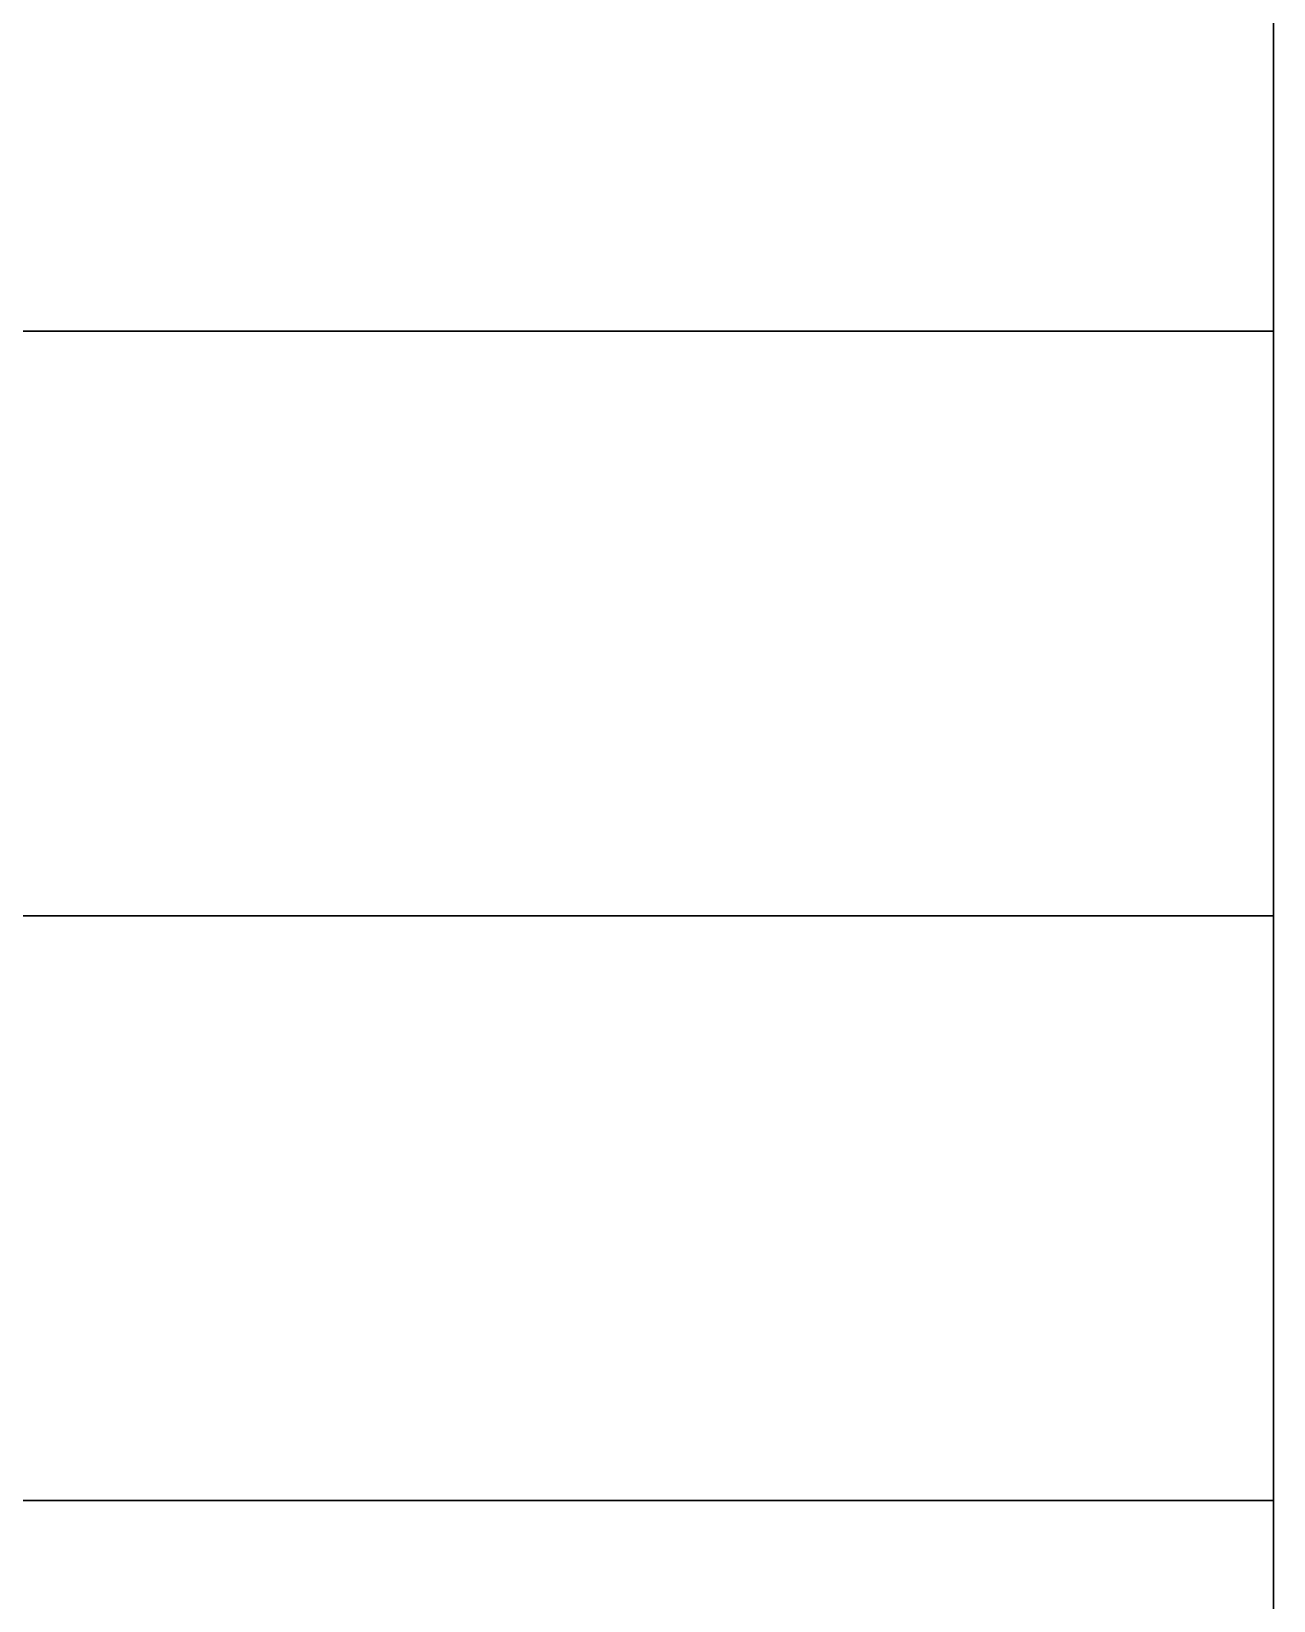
# Model space of a CAD drawing. Extents: x -19 to 297, y 0 to 420.
# Drawn here: x 197.854 to 198.917, y 216.183 to 217.525 of the extents above; entities that cross this region are included whole.
import ezdxf

# ---------------------------------------------------------------- set-up
doc = ezdxf.new("R2010")
doc.units = 0
doc.header["$MEASUREMENT"] = 0
doc.linetypes.add('K5LT_BASIC', pattern=[0])
doc.layers.add('Системный слой', color=7, linetype='Continuous')

# ---------------------------------------------------------------- blocks, each defined once
blk = doc.blocks.new('*U')
at = {"layer": 'Системный слой', "color": 5, "linetype": 'K5LT_BASIC'}
for p, q in [((198.9166, 217.7684), (198.9166, 217.2684)), ((188.9166, 217.2684), (198.9166, 217.2684)), ((198.9166, 217.2684), (188.9166, 217.2684)), ((198.9166, 217.2684), (198.9166, 216.7684)), ((188.9166, 216.7684), (198.9166, 216.7684)), ((198.9166, 216.7684), (188.9166, 216.7684)), ((198.9166, 216.7684), (198.9166, 216.2684)), ((188.9166, 216.2684), (198.9166, 216.2684)), ((198.9166, 216.2684), (188.9166, 216.2684)), ((198.9166, 216.2684), (198.9166, 215.7684))]:
    blk.add_line(p, q, dxfattribs=at)

msp = doc.modelspace()

# ---------------------------------------------------------------- linework, layer by layer
at = {"layer": 'Системный слой', "color": 5, "linetype": 'K5LT_BASIC'}
msp.add_line((198.9166, 213.7684), (198.9166, 220.2684), dxfattribs=at)

# ---------------------------------------------------------------- block references
at = {"layer": 'Системный слой'}
msp.add_blockref('*U', (0, 0), dxfattribs=at)
msp.add_blockref('*U', (0, 0), dxfattribs=at)
msp.add_blockref('*U', (0, 0), dxfattribs=at)
msp.add_blockref('*U', (0, 0), dxfattribs=at)
msp.add_blockref('*U', (0, 0), dxfattribs=at)
msp.add_blockref('*U', (0, 0), dxfattribs=at)
msp.add_blockref('*U', (0, 0), dxfattribs=at)
msp.add_blockref('*U', (0, 0), dxfattribs=at)
msp.add_blockref('*U', (0, 0), dxfattribs=at)
msp.add_blockref('*U', (0, 0), dxfattribs=at)
msp.add_blockref('*U', (0, 0), dxfattribs=at)
msp.add_blockref('*U', (0, 0), dxfattribs=at)
msp.add_blockref('*U', (0, 0), dxfattribs=at)
msp.add_blockref('*U', (0, 0), dxfattribs=at)
msp.add_blockref('*U', (0, 0), dxfattribs=at)
msp.add_blockref('*U', (0, 0), dxfattribs=at)
msp.add_blockref('*U', (0, 0), dxfattribs=at)
msp.add_blockref('*U', (0, 0), dxfattribs=at)
msp.add_blockref('*U', (0, 0), dxfattribs=at)
msp.add_blockref('*U', (0, 0), dxfattribs=at)
msp.add_blockref('*U', (0, 0), dxfattribs=at)
msp.add_blockref('*U', (0, 0), dxfattribs=at)
msp.add_blockref('*U', (0, 0), dxfattribs=at)
msp.add_blockref('*U', (0, 0), dxfattribs=at)
msp.add_blockref('*U', (0, 0), dxfattribs=at)
msp.add_blockref('*U', (0, 0), dxfattribs=at)
msp.add_blockref('*U', (0, 0), dxfattribs=at)
msp.add_blockref('*U', (0, 0), dxfattribs=at)
msp.add_blockref('*U', (0, 0), dxfattribs=at)
msp.add_blockref('*U', (0, 0), dxfattribs=at)
msp.add_blockref('*U', (0, 0), dxfattribs=at)
msp.add_blockref('*U', (0, 0), dxfattribs=at)
msp.add_blockref('*U', (0, 0), dxfattribs=at)
msp.add_blockref('*U', (0, 0), dxfattribs=at)
msp.add_blockref('*U', (0, 0), dxfattribs=at)
msp.add_blockref('*U', (0, 0), dxfattribs=at)
msp.add_blockref('*U', (0, 0), dxfattribs=at)
msp.add_blockref('*U', (0, 0), dxfattribs=at)
msp.add_blockref('*U', (0, 0), dxfattribs=at)
msp.add_blockref('*U', (0, 0), dxfattribs=at)
msp.add_blockref('*U', (0, 0), dxfattribs=at)
msp.add_blockref('*U', (0, 0), dxfattribs=at)
msp.add_blockref('*U', (0, 0), dxfattribs=at)
msp.add_blockref('*U', (0, 0), dxfattribs=at)
msp.add_blockref('*U', (0, 0), dxfattribs=at)
msp.add_blockref('*U', (0, 0), dxfattribs=at)
msp.add_blockref('*U', (0, 0), dxfattribs=at)
msp.add_blockref('*U', (0, 0), dxfattribs=at)
msp.add_blockref('*U', (0, 0), dxfattribs=at)
msp.add_blockref('*U', (0, 0), dxfattribs=at)
msp.add_blockref('*U', (0, 0), dxfattribs=at)
msp.add_blockref('*U', (0, 0), dxfattribs=at)
msp.add_blockref('*U', (0, 0), dxfattribs=at)
msp.add_blockref('*U', (0, 0), dxfattribs=at)
msp.add_blockref('*U', (0, 0), dxfattribs=at)
msp.add_blockref('*U', (0, 0), dxfattribs=at)
msp.add_blockref('*U', (0, 0), dxfattribs=at)
msp.add_blockref('*U', (0, 0), dxfattribs=at)
msp.add_blockref('*U', (0, 0), dxfattribs=at)
msp.add_blockref('*U', (0, 0), dxfattribs=at)
msp.add_blockref('*U', (0, 0), dxfattribs=at)
msp.add_blockref('*U', (0, 0), dxfattribs=at)
msp.add_blockref('*U', (0, 0), dxfattribs=at)
msp.add_blockref('*U', (0, 0), dxfattribs=at)
msp.add_blockref('*U', (0, 0), dxfattribs=at)
msp.add_blockref('*U', (0, 0), dxfattribs=at)
msp.add_blockref('*U', (0, 0), dxfattribs=at)
msp.add_blockref('*U', (0, 0), dxfattribs=at)
msp.add_blockref('*U', (0, 0), dxfattribs=at)
msp.add_blockref('*U', (0, 0), dxfattribs=at)
msp.add_blockref('*U', (0, 0), dxfattribs=at)
msp.add_blockref('*U', (0, 0), dxfattribs=at)
msp.add_blockref('*U', (0, 0), dxfattribs=at)
msp.add_blockref('*U', (0, 0), dxfattribs=at)
msp.add_blockref('*U', (0, 0), dxfattribs=at)
msp.add_blockref('*U', (0, 0), dxfattribs=at)
msp.add_blockref('*U', (0, 0), dxfattribs=at)
msp.add_blockref('*U', (0, 0), dxfattribs=at)
msp.add_blockref('*U', (0, 0), dxfattribs=at)
msp.add_blockref('*U', (0, 0), dxfattribs=at)
msp.add_blockref('*U', (0, 0), dxfattribs=at)
msp.add_blockref('*U', (0, 0), dxfattribs=at)
msp.add_blockref('*U', (0, 0), dxfattribs=at)
msp.add_blockref('*U', (0, 0), dxfattribs=at)
msp.add_blockref('*U', (0, 0), dxfattribs=at)
msp.add_blockref('*U', (0, 0), dxfattribs=at)
msp.add_blockref('*U', (0, 0), dxfattribs=at)
msp.add_blockref('*U', (0, 0), dxfattribs=at)
msp.add_blockref('*U', (0, 0), dxfattribs=at)
msp.add_blockref('*U', (0, 0), dxfattribs=at)
msp.add_blockref('*U', (0, 0), dxfattribs=at)
msp.add_blockref('*U', (0, 0), dxfattribs=at)
msp.add_blockref('*U', (0, 0), dxfattribs=at)
msp.add_blockref('*U', (0, 0), dxfattribs=at)
msp.add_blockref('*U', (0, 0), dxfattribs=at)
msp.add_blockref('*U', (0, 0), dxfattribs=at)
msp.add_blockref('*U', (0, 0), dxfattribs=at)
msp.add_blockref('*U', (0, 0), dxfattribs=at)
msp.add_blockref('*U', (0, 0), dxfattribs=at)
msp.add_blockref('*U', (0, 0), dxfattribs=at)
msp.add_blockref('*U', (0, 0), dxfattribs=at)
msp.add_blockref('*U', (0, 0), dxfattribs=at)
msp.add_blockref('*U', (0, 0), dxfattribs=at)
msp.add_blockref('*U', (0, 0), dxfattribs=at)
msp.add_blockref('*U', (0, 0), dxfattribs=at)
msp.add_blockref('*U', (0, 0), dxfattribs=at)
msp.add_blockref('*U', (0, 0), dxfattribs=at)
msp.add_blockref('*U', (0, 0), dxfattribs=at)
msp.add_blockref('*U', (0, 0), dxfattribs=at)
msp.add_blockref('*U', (0, 0), dxfattribs=at)
msp.add_blockref('*U', (0, 0), dxfattribs=at)
msp.add_blockref('*U', (0, 0), dxfattribs=at)
msp.add_blockref('*U', (0, 0), dxfattribs=at)
msp.add_blockref('*U', (0, 0), dxfattribs=at)
msp.add_blockref('*U', (0, 0), dxfattribs=at)
msp.add_blockref('*U', (0, 0), dxfattribs=at)
msp.add_blockref('*U', (0, 0), dxfattribs=at)
msp.add_blockref('*U', (0, 0), dxfattribs=at)
msp.add_blockref('*U', (0, 0), dxfattribs=at)
msp.add_blockref('*U', (0, 0), dxfattribs=at)
msp.add_blockref('*U', (0, 0), dxfattribs=at)
msp.add_blockref('*U', (0, 0), dxfattribs=at)
msp.add_blockref('*U', (0, 0), dxfattribs=at)
msp.add_blockref('*U', (0, 0), dxfattribs=at)
msp.add_blockref('*U', (0, 0), dxfattribs=at)
msp.add_blockref('*U', (0, 0), dxfattribs=at)
msp.add_blockref('*U', (0, 0), dxfattribs=at)
msp.add_blockref('*U', (0, 0), dxfattribs=at)
msp.add_blockref('*U', (0, 0), dxfattribs=at)
msp.add_blockref('*U', (0, 0), dxfattribs=at)
msp.add_blockref('*U', (0, 0), dxfattribs=at)
msp.add_blockref('*U', (0, 0), dxfattribs=at)
msp.add_blockref('*U', (0, 0), dxfattribs=at)
msp.add_blockref('*U', (0, 0), dxfattribs=at)
msp.add_blockref('*U', (0, 0), dxfattribs=at)
msp.add_blockref('*U', (0, 0), dxfattribs=at)
msp.add_blockref('*U', (0, 0), dxfattribs=at)
msp.add_blockref('*U', (0, 0), dxfattribs=at)
msp.add_blockref('*U', (0, 0), dxfattribs=at)
msp.add_blockref('*U', (0, 0), dxfattribs=at)
msp.add_blockref('*U', (0, 0), dxfattribs=at)
msp.add_blockref('*U', (0, 0), dxfattribs=at)
msp.add_blockref('*U', (0, 0), dxfattribs=at)
msp.add_blockref('*U', (0, 0), dxfattribs=at)
msp.add_blockref('*U', (0, 0), dxfattribs=at)
msp.add_blockref('*U', (0, 0), dxfattribs=at)
msp.add_blockref('*U', (0, 0), dxfattribs=at)
msp.add_blockref('*U', (0, 0), dxfattribs=at)
msp.add_blockref('*U', (0, 0), dxfattribs=at)
msp.add_blockref('*U', (0, 0), dxfattribs=at)
msp.add_blockref('*U', (0, 0), dxfattribs=at)
msp.add_blockref('*U', (0, 0), dxfattribs=at)
msp.add_blockref('*U', (0, 0), dxfattribs=at)
msp.add_blockref('*U', (0, 0), dxfattribs=at)
msp.add_blockref('*U', (0, 0), dxfattribs=at)
msp.add_blockref('*U', (0, 0), dxfattribs=at)
msp.add_blockref('*U', (0, 0), dxfattribs=at)
msp.add_blockref('*U', (0, 0), dxfattribs=at)
msp.add_blockref('*U', (0, 0), dxfattribs=at)
msp.add_blockref('*U', (0, 0), dxfattribs=at)
msp.add_blockref('*U', (0, 0), dxfattribs=at)
msp.add_blockref('*U', (0, 0), dxfattribs=at)
msp.add_blockref('*U', (0, 0), dxfattribs=at)
msp.add_blockref('*U', (0, 0), dxfattribs=at)
msp.add_blockref('*U', (0, 0), dxfattribs=at)
msp.add_blockref('*U', (0, 0), dxfattribs=at)
msp.add_blockref('*U', (0, 0), dxfattribs=at)
msp.add_blockref('*U', (0, 0), dxfattribs=at)
msp.add_blockref('*U', (0, 0), dxfattribs=at)
msp.add_blockref('*U', (0, 0), dxfattribs=at)
msp.add_blockref('*U', (0, 0), dxfattribs=at)
msp.add_blockref('*U', (0, 0), dxfattribs=at)
msp.add_blockref('*U', (0, 0), dxfattribs=at)
msp.add_blockref('*U', (0, 0), dxfattribs=at)
msp.add_blockref('*U', (0, 0), dxfattribs=at)
msp.add_blockref('*U', (0, 0), dxfattribs=at)
msp.add_blockref('*U', (0, 0), dxfattribs=at)
msp.add_blockref('*U', (0, 0), dxfattribs=at)
msp.add_blockref('*U', (0, 0), dxfattribs=at)
msp.add_blockref('*U', (0, 0), dxfattribs=at)
msp.add_blockref('*U', (0, 0), dxfattribs=at)
msp.add_blockref('*U', (0, 0), dxfattribs=at)
msp.add_blockref('*U', (0, 0), dxfattribs=at)
msp.add_blockref('*U', (0, 0), dxfattribs=at)
msp.add_blockref('*U', (0, 0), dxfattribs=at)
msp.add_blockref('*U', (0, 0), dxfattribs=at)
msp.add_blockref('*U', (0, 0), dxfattribs=at)
msp.add_blockref('*U', (0, 0), dxfattribs=at)
msp.add_blockref('*U', (0, 0), dxfattribs=at)
msp.add_blockref('*U', (0, 0), dxfattribs=at)
msp.add_blockref('*U', (0, 0), dxfattribs=at)
msp.add_blockref('*U', (0, 0), dxfattribs=at)
msp.add_blockref('*U', (0, 0), dxfattribs=at)
msp.add_blockref('*U', (0, 0), dxfattribs=at)
msp.add_blockref('*U', (0, 0), dxfattribs=at)
msp.add_blockref('*U', (0, 0), dxfattribs=at)
msp.add_blockref('*U', (0, 0), dxfattribs=at)
msp.add_blockref('*U', (0, 0), dxfattribs=at)
msp.add_blockref('*U', (0, 0), dxfattribs=at)
msp.add_blockref('*U', (0, 0), dxfattribs=at)
msp.add_blockref('*U', (0, 0), dxfattribs=at)
msp.add_blockref('*U', (0, 0), dxfattribs=at)
msp.add_blockref('*U', (0, 0), dxfattribs=at)
msp.add_blockref('*U', (0, 0), dxfattribs=at)
msp.add_blockref('*U', (0, 0), dxfattribs=at)
msp.add_blockref('*U', (0, 0), dxfattribs=at)
msp.add_blockref('*U', (0, 0), dxfattribs=at)
msp.add_blockref('*U', (0, 0), dxfattribs=at)
msp.add_blockref('*U', (0, 0), dxfattribs=at)
msp.add_blockref('*U', (0, 0), dxfattribs=at)
msp.add_blockref('*U', (0, 0), dxfattribs=at)
msp.add_blockref('*U', (0, 0), dxfattribs=at)
msp.add_blockref('*U', (0, 0), dxfattribs=at)
msp.add_blockref('*U', (0, 0), dxfattribs=at)
msp.add_blockref('*U', (0, 0), dxfattribs=at)
msp.add_blockref('*U', (0, 0), dxfattribs=at)
msp.add_blockref('*U', (0, 0), dxfattribs=at)
msp.add_blockref('*U', (0, 0), dxfattribs=at)
msp.add_blockref('*U', (0, 0), dxfattribs=at)
msp.add_blockref('*U', (0, 0), dxfattribs=at)
msp.add_blockref('*U', (0, 0), dxfattribs=at)
msp.add_blockref('*U', (0, 0), dxfattribs=at)
msp.add_blockref('*U', (0, 0), dxfattribs=at)
msp.add_blockref('*U', (0, 0), dxfattribs=at)
msp.add_blockref('*U', (0, 0), dxfattribs=at)
msp.add_blockref('*U', (0, 0), dxfattribs=at)
msp.add_blockref('*U', (0, 0), dxfattribs=at)
msp.add_blockref('*U', (0, 0), dxfattribs=at)
msp.add_blockref('*U', (0, 0), dxfattribs=at)
msp.add_blockref('*U', (0, 0), dxfattribs=at)
msp.add_blockref('*U', (0, 0), dxfattribs=at)
msp.add_blockref('*U', (0, 0), dxfattribs=at)
msp.add_blockref('*U', (0, 0), dxfattribs=at)
msp.add_blockref('*U', (0, 0), dxfattribs=at)
msp.add_blockref('*U', (0, 0), dxfattribs=at)
msp.add_blockref('*U', (0, 0), dxfattribs=at)
msp.add_blockref('*U', (0, 0), dxfattribs=at)
msp.add_blockref('*U', (0, 0), dxfattribs=at)
msp.add_blockref('*U', (0, 0), dxfattribs=at)
msp.add_blockref('*U', (0, 0), dxfattribs=at)
msp.add_blockref('*U', (0, 0), dxfattribs=at)
msp.add_blockref('*U', (0, 0), dxfattribs=at)
msp.add_blockref('*U', (0, 0), dxfattribs=at)
msp.add_blockref('*U', (0, 0), dxfattribs=at)
msp.add_blockref('*U', (0, 0), dxfattribs=at)
msp.add_blockref('*U', (0, 0), dxfattribs=at)
msp.add_blockref('*U', (0, 0), dxfattribs=at)
msp.add_blockref('*U', (0, 0), dxfattribs=at)
msp.add_blockref('*U', (0, 0), dxfattribs=at)
msp.add_blockref('*U', (0, 0), dxfattribs=at)
msp.add_blockref('*U', (0, 0), dxfattribs=at)
msp.add_blockref('*U', (0, 0), dxfattribs=at)
msp.add_blockref('*U', (0, 0), dxfattribs=at)
msp.add_blockref('*U', (0, 0), dxfattribs=at)
msp.add_blockref('*U', (0, 0), dxfattribs=at)
msp.add_blockref('*U', (0, 0), dxfattribs=at)
msp.add_blockref('*U', (0, 0), dxfattribs=at)
msp.add_blockref('*U', (0, 0), dxfattribs=at)
msp.add_blockref('*U', (0, 0), dxfattribs=at)
msp.add_blockref('*U', (0, 0), dxfattribs=at)
msp.add_blockref('*U', (0, 0), dxfattribs=at)
msp.add_blockref('*U', (0, 0), dxfattribs=at)
msp.add_blockref('*U', (0, 0), dxfattribs=at)
msp.add_blockref('*U', (0, 0), dxfattribs=at)
msp.add_blockref('*U', (0, 0), dxfattribs=at)
msp.add_blockref('*U', (0, 0), dxfattribs=at)
msp.add_blockref('*U', (0, 0), dxfattribs=at)
msp.add_blockref('*U', (0, 0), dxfattribs=at)
msp.add_blockref('*U', (0, 0), dxfattribs=at)
msp.add_blockref('*U', (0, 0), dxfattribs=at)
msp.add_blockref('*U', (0, 0), dxfattribs=at)
msp.add_blockref('*U', (0, 0), dxfattribs=at)
msp.add_blockref('*U', (0, 0), dxfattribs=at)
msp.add_blockref('*U', (0, 0), dxfattribs=at)
msp.add_blockref('*U', (0, 0), dxfattribs=at)
msp.add_blockref('*U', (0, 0), dxfattribs=at)
msp.add_blockref('*U', (0, 0), dxfattribs=at)
msp.add_blockref('*U', (0, 0), dxfattribs=at)
msp.add_blockref('*U', (0, 0), dxfattribs=at)
msp.add_blockref('*U', (0, 0), dxfattribs=at)
msp.add_blockref('*U', (0, 0), dxfattribs=at)
msp.add_blockref('*U', (0, 0), dxfattribs=at)
msp.add_blockref('*U', (0, 0), dxfattribs=at)
msp.add_blockref('*U', (0, 0), dxfattribs=at)
msp.add_blockref('*U', (0, 0), dxfattribs=at)
msp.add_blockref('*U', (0, 0), dxfattribs=at)
msp.add_blockref('*U', (0, 0), dxfattribs=at)
msp.add_blockref('*U', (0, 0), dxfattribs=at)
msp.add_blockref('*U', (0, 0), dxfattribs=at)
msp.add_blockref('*U', (0, 0), dxfattribs=at)
msp.add_blockref('*U', (0, 0), dxfattribs=at)
msp.add_blockref('*U', (0, 0), dxfattribs=at)
msp.add_blockref('*U', (0, 0), dxfattribs=at)
msp.add_blockref('*U', (0, 0), dxfattribs=at)
msp.add_blockref('*U', (0, 0), dxfattribs=at)
msp.add_blockref('*U', (0, 0), dxfattribs=at)
msp.add_blockref('*U', (0, 0), dxfattribs=at)
msp.add_blockref('*U', (0, 0), dxfattribs=at)
msp.add_blockref('*U', (0, 0), dxfattribs=at)
msp.add_blockref('*U', (0, 0), dxfattribs=at)
msp.add_blockref('*U', (0, 0), dxfattribs=at)
msp.add_blockref('*U', (0, 0), dxfattribs=at)
msp.add_blockref('*U', (0, 0), dxfattribs=at)
msp.add_blockref('*U', (0, 0), dxfattribs=at)
msp.add_blockref('*U', (0, 0), dxfattribs=at)
msp.add_blockref('*U', (0, 0), dxfattribs=at)
msp.add_blockref('*U', (0, 0), dxfattribs=at)
msp.add_blockref('*U', (0, 0), dxfattribs=at)
msp.add_blockref('*U', (0, 0), dxfattribs=at)
msp.add_blockref('*U', (0, 0), dxfattribs=at)
msp.add_blockref('*U', (0, 0), dxfattribs=at)
msp.add_blockref('*U', (0, 0), dxfattribs=at)
msp.add_blockref('*U', (0, 0), dxfattribs=at)
msp.add_blockref('*U', (0, 0), dxfattribs=at)
msp.add_blockref('*U', (0, 0), dxfattribs=at)
msp.add_blockref('*U', (0, 0), dxfattribs=at)
msp.add_blockref('*U', (0, 0), dxfattribs=at)
msp.add_blockref('*U', (0, 0), dxfattribs=at)
msp.add_blockref('*U', (0, 0), dxfattribs=at)
msp.add_blockref('*U', (0, 0), dxfattribs=at)
msp.add_blockref('*U', (0, 0), dxfattribs=at)
msp.add_blockref('*U', (0, 0), dxfattribs=at)
msp.add_blockref('*U', (0, 0), dxfattribs=at)
msp.add_blockref('*U', (0, 0), dxfattribs=at)
msp.add_blockref('*U', (0, 0), dxfattribs=at)
msp.add_blockref('*U', (0, 0), dxfattribs=at)
msp.add_blockref('*U', (0, 0), dxfattribs=at)
msp.add_blockref('*U', (0, 0), dxfattribs=at)
msp.add_blockref('*U', (0, 0), dxfattribs=at)
msp.add_blockref('*U', (0, 0), dxfattribs=at)
msp.add_blockref('*U', (0, 0), dxfattribs=at)
msp.add_blockref('*U', (0, 0), dxfattribs=at)
msp.add_blockref('*U', (0, 0), dxfattribs=at)
msp.add_blockref('*U', (0, 0), dxfattribs=at)
msp.add_blockref('*U', (0, 0), dxfattribs=at)
msp.add_blockref('*U', (0, 0), dxfattribs=at)
msp.add_blockref('*U', (0, 0), dxfattribs=at)
msp.add_blockref('*U', (0, 0), dxfattribs=at)
msp.add_blockref('*U', (0, 0), dxfattribs=at)
msp.add_blockref('*U', (0, 0), dxfattribs=at)
msp.add_blockref('*U', (0, 0), dxfattribs=at)
msp.add_blockref('*U', (0, 0), dxfattribs=at)
msp.add_blockref('*U', (0, 0), dxfattribs=at)
msp.add_blockref('*U', (0, 0), dxfattribs=at)
msp.add_blockref('*U', (0, 0), dxfattribs=at)
msp.add_blockref('*U', (0, 0), dxfattribs=at)
msp.add_blockref('*U', (0, 0), dxfattribs=at)
msp.add_blockref('*U', (0, 0), dxfattribs=at)
msp.add_blockref('*U', (0, 0), dxfattribs=at)
msp.add_blockref('*U', (0, 0), dxfattribs=at)
msp.add_blockref('*U', (0, 0), dxfattribs=at)
msp.add_blockref('*U', (0, 0), dxfattribs=at)
msp.add_blockref('*U', (0, 0), dxfattribs=at)
msp.add_blockref('*U', (0, 0), dxfattribs=at)
msp.add_blockref('*U', (0, 0), dxfattribs=at)
msp.add_blockref('*U', (0, 0), dxfattribs=at)
msp.add_blockref('*U', (0, 0), dxfattribs=at)
msp.add_blockref('*U', (0, 0), dxfattribs=at)
msp.add_blockref('*U', (0, 0), dxfattribs=at)
msp.add_blockref('*U', (0, 0), dxfattribs=at)
msp.add_blockref('*U', (0, 0), dxfattribs=at)
msp.add_blockref('*U', (0, 0), dxfattribs=at)
msp.add_blockref('*U', (0, 0), dxfattribs=at)
msp.add_blockref('*U', (0, 0), dxfattribs=at)
msp.add_blockref('*U', (0, 0), dxfattribs=at)
msp.add_blockref('*U', (0, 0), dxfattribs=at)
msp.add_blockref('*U', (0, 0), dxfattribs=at)
msp.add_blockref('*U', (0, 0), dxfattribs=at)
msp.add_blockref('*U', (0, 0), dxfattribs=at)
msp.add_blockref('*U', (0, 0), dxfattribs=at)
msp.add_blockref('*U', (0, 0), dxfattribs=at)
msp.add_blockref('*U', (0, 0), dxfattribs=at)
msp.add_blockref('*U', (0, 0), dxfattribs=at)
msp.add_blockref('*U', (0, 0), dxfattribs=at)
msp.add_blockref('*U', (0, 0), dxfattribs=at)
msp.add_blockref('*U', (0, 0), dxfattribs=at)
msp.add_blockref('*U', (0, 0), dxfattribs=at)
msp.add_blockref('*U', (0, 0), dxfattribs=at)
msp.add_blockref('*U', (0, 0), dxfattribs=at)
msp.add_blockref('*U', (0, 0), dxfattribs=at)
msp.add_blockref('*U', (0, 0), dxfattribs=at)
msp.add_blockref('*U', (0, 0), dxfattribs=at)
msp.add_blockref('*U', (0, 0), dxfattribs=at)
msp.add_blockref('*U', (0, 0), dxfattribs=at)
msp.add_blockref('*U', (0, 0), dxfattribs=at)
msp.add_blockref('*U', (0, 0), dxfattribs=at)
msp.add_blockref('*U', (0, 0), dxfattribs=at)
msp.add_blockref('*U', (0, 0), dxfattribs=at)
msp.add_blockref('*U', (0, 0), dxfattribs=at)
msp.add_blockref('*U', (0, 0), dxfattribs=at)
msp.add_blockref('*U', (0, 0), dxfattribs=at)
msp.add_blockref('*U', (0, 0), dxfattribs=at)
msp.add_blockref('*U', (0, 0), dxfattribs=at)
msp.add_blockref('*U', (0, 0), dxfattribs=at)
msp.add_blockref('*U', (0, 0), dxfattribs=at)
msp.add_blockref('*U', (0, 0), dxfattribs=at)
msp.add_blockref('*U', (0, 0), dxfattribs=at)
msp.add_blockref('*U', (0, 0), dxfattribs=at)
msp.add_blockref('*U', (0, 0), dxfattribs=at)
msp.add_blockref('*U', (0, 0), dxfattribs=at)
msp.add_blockref('*U', (0, 0), dxfattribs=at)
msp.add_blockref('*U', (0, 0), dxfattribs=at)
msp.add_blockref('*U', (0, 0), dxfattribs=at)
msp.add_blockref('*U', (0, 0), dxfattribs=at)
msp.add_blockref('*U', (0, 0), dxfattribs=at)
msp.add_blockref('*U', (0, 0), dxfattribs=at)
msp.add_blockref('*U', (0, 0), dxfattribs=at)
msp.add_blockref('*U', (0, 0), dxfattribs=at)
msp.add_blockref('*U', (0, 0), dxfattribs=at)
msp.add_blockref('*U', (0, 0), dxfattribs=at)
msp.add_blockref('*U', (0, 0), dxfattribs=at)
msp.add_blockref('*U', (0, 0), dxfattribs=at)
msp.add_blockref('*U', (0, 0), dxfattribs=at)
msp.add_blockref('*U', (0, 0), dxfattribs=at)
msp.add_blockref('*U', (0, 0), dxfattribs=at)
msp.add_blockref('*U', (0, 0), dxfattribs=at)
msp.add_blockref('*U', (0, 0), dxfattribs=at)
msp.add_blockref('*U', (0, 0), dxfattribs=at)
msp.add_blockref('*U', (0, 0), dxfattribs=at)
msp.add_blockref('*U', (0, 0), dxfattribs=at)
msp.add_blockref('*U', (0, 0), dxfattribs=at)
msp.add_blockref('*U', (0, 0), dxfattribs=at)
msp.add_blockref('*U', (0, 0), dxfattribs=at)
msp.add_blockref('*U', (0, 0), dxfattribs=at)
msp.add_blockref('*U', (0, 0), dxfattribs=at)
msp.add_blockref('*U', (0, 0), dxfattribs=at)
msp.add_blockref('*U', (0, 0), dxfattribs=at)
msp.add_blockref('*U', (0, 0), dxfattribs=at)
msp.add_blockref('*U', (0, 0), dxfattribs=at)
msp.add_blockref('*U', (0, 0), dxfattribs=at)
msp.add_blockref('*U', (0, 0), dxfattribs=at)
msp.add_blockref('*U', (0, 0), dxfattribs=at)
msp.add_blockref('*U', (0, 0), dxfattribs=at)
msp.add_blockref('*U', (0, 0), dxfattribs=at)
msp.add_blockref('*U', (0, 0), dxfattribs=at)
msp.add_blockref('*U', (0, 0), dxfattribs=at)
msp.add_blockref('*U', (0, 0), dxfattribs=at)
msp.add_blockref('*U', (0, 0), dxfattribs=at)
msp.add_blockref('*U', (0, 0), dxfattribs=at)
msp.add_blockref('*U', (0, 0), dxfattribs=at)
msp.add_blockref('*U', (0, 0), dxfattribs=at)
msp.add_blockref('*U', (0, 0), dxfattribs=at)
msp.add_blockref('*U', (0, 0), dxfattribs=at)
msp.add_blockref('*U', (0, 0), dxfattribs=at)
msp.add_blockref('*U', (0, 0), dxfattribs=at)
msp.add_blockref('*U', (0, 0), dxfattribs=at)
msp.add_blockref('*U', (0, 0), dxfattribs=at)
msp.add_blockref('*U', (0, 0), dxfattribs=at)
msp.add_blockref('*U', (0, 0), dxfattribs=at)
msp.add_blockref('*U', (0, 0), dxfattribs=at)

doc.saveas('drawing.dxf')
